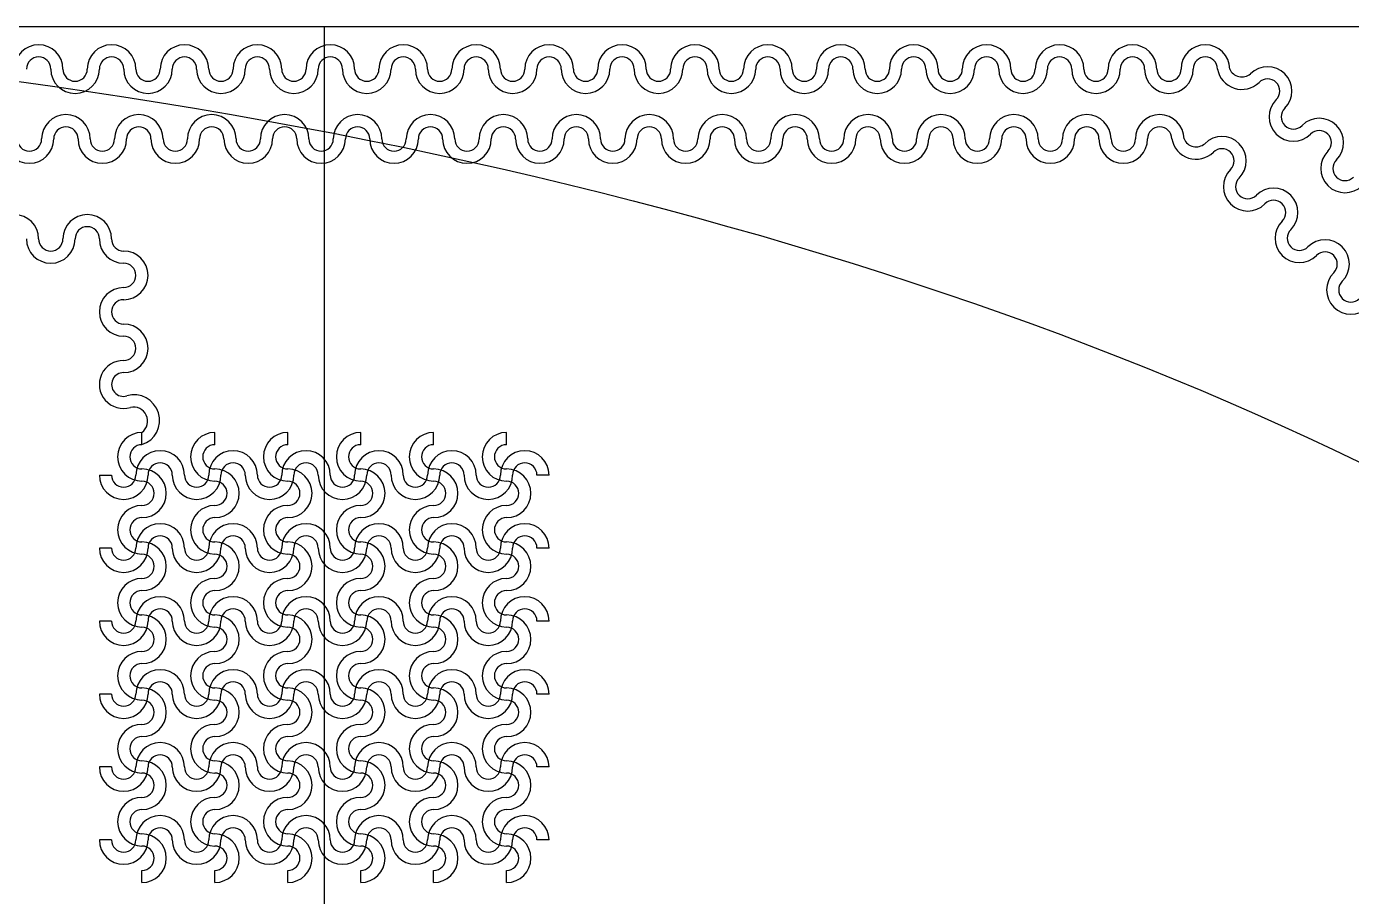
# Model space of a CAD drawing. Header units: millimetres. Extents: x 52779 to 53000, y 16171 to 16272.
# Drawn here: x 52906.97 to 52950.58, y 16237.43 to 16266.04 of the extents above; entities that cross this region are included whole.
import ezdxf

# ---------------------------------------------------------------- set-up
doc = ezdxf.new("R2010")
doc.units = ezdxf.units.MM
doc.header["$MEASUREMENT"] = 0
doc.layers.get('0').update_dxf_attribs({"color": 6})
doc.layers.add('MASK_1', color=255, linetype='Continuous')

msp = doc.modelspace()

# ---------------------------------------------------------------- linework, layer by layer
msp.add_line((52916.771, 16266.044), (52916.771, 16208.044))
msp.add_lwpolyline([(52779.271, 16266.044), (52979.271, 16266.044), (52979.271, 16171.044), (52779.271, 16171.044)], close=True)
msp.add_ellipse((52879.271, 16218.544), major_axis=(100, 0), ratio=0.475)
at = {"layer": 'MASK_1'}
for p, q in [((52910.771, 16252.293), (52910.771, 16252.693)), ((52913.171, 16252.293), (52913.171, 16252.693)), ((52915.571, 16252.293), (52915.571, 16252.693)), ((52917.971, 16252.293), (52917.971, 16252.693)), ((52920.371, 16252.293), (52920.371, 16252.693)), ((52922.771, 16252.293), (52922.771, 16252.693)), ((52909.371, 16251.293), (52909.771, 16251.293)), ((52924.171, 16251.293), (52923.771, 16251.293)), ((52909.771, 16248.893), (52909.371, 16248.893)), ((52924.171, 16248.893), (52923.771, 16248.893)), ((52909.771, 16246.493), (52909.371, 16246.493)), ((52924.171, 16246.493), (52923.771, 16246.493)), ((52909.771, 16244.093), (52909.371, 16244.093)), ((52924.171, 16244.093), (52923.771, 16244.093)), ((52909.771, 16241.693), (52909.371, 16241.693)), ((52924.171, 16241.693), (52923.771, 16241.693)), ((52909.771, 16239.293), (52909.371, 16239.293)), ((52924.171, 16239.293), (52923.771, 16239.293)), ((52910.771, 16237.893), (52910.771, 16238.293)), ((52913.171, 16237.893), (52913.171, 16238.293)), ((52915.571, 16237.893), (52915.571, 16238.293)), ((52917.971, 16237.893), (52917.971, 16238.293)), ((52920.371, 16237.893), (52920.371, 16238.293)), ((52922.771, 16237.893), (52922.771, 16238.293))]:
    msp.add_line(p, q, dxfattribs=at)
for centre, radius, start, end in [((52907.371, 16264.644), 0.8, 0, 180), ((52907.371, 16264.644), 0.4, 0, 180), ((52909.771, 16264.644), 0.8, 0, 180), ((52909.771, 16264.644), 0.4, 0, 180), ((52912.171, 16264.644), 0.8, 0, 180), ((52912.171, 16264.644), 0.4, 0, 180), ((52914.571, 16264.644), 0.8, 0, 180), ((52914.571, 16264.644), 0.4, 0, 180), ((52916.971, 16264.644), 0.8, 0, 180), ((52916.971, 16264.644), 0.4, 0, 180), ((52919.371, 16264.644), 0.8, 0, 180), ((52919.371, 16264.644), 0.4, 0, 180), ((52921.771, 16264.644), 0.8, 0, 180), ((52921.771, 16264.644), 0.4, 0, 180), ((52924.171, 16264.644), 0.8, 0, 180), ((52924.171, 16264.644), 0.4, 0, 180), ((52926.571, 16264.644), 0.8, 0, 180), ((52926.571, 16264.644), 0.4, 0, 180), ((52928.971, 16264.644), 0.8, 0, 180), ((52928.971, 16264.644), 0.4, 0, 180), ((52931.371, 16264.644), 0.8, 0, 180), ((52931.371, 16264.644), 0.4, 0, 180), ((52933.771, 16264.644), 0.8, 0, 180), ((52933.771, 16264.644), 0.4, 0, 180), ((52936.171, 16264.644), 0.8, 0, 180), ((52936.171, 16264.644), 0.4, 0, 180), ((52938.571, 16264.644), 0.8, 0, 180), ((52938.571, 16264.644), 0.4, 0, 180), ((52940.971, 16264.644), 0.8, 0, 180), ((52940.971, 16264.644), 0.4, 0, 180), ((52943.371, 16264.644), 0.8, 0, 180), ((52943.371, 16264.644), 0.4, 0, 180), ((52945.771, 16264.644), 0.8, 0, 180), ((52945.771, 16264.644), 0.4, 0, 180), ((52908.571, 16264.644), 0.8, 180, 0), ((52908.571, 16264.644), 0.4, 180, 0), ((52910.971, 16264.644), 0.8, 180, 0), ((52910.971, 16264.644), 0.4, 180, 0), ((52913.371, 16264.644), 0.8, 180, 0), ((52913.371, 16264.644), 0.4, 180, 0), ((52915.771, 16264.644), 0.8, 180, 0), ((52915.771, 16264.644), 0.4, 180, 0), ((52918.171, 16264.644), 0.8, 180, 0), ((52918.171, 16264.644), 0.4, 180, 0), ((52920.571, 16264.644), 0.8, 180, 0), ((52920.571, 16264.644), 0.4, 180, 0), ((52922.971, 16264.644), 0.8, 180, 0), ((52922.971, 16264.644), 0.4, 180, 0), ((52925.371, 16264.644), 0.8, 180, 0), ((52925.371, 16264.644), 0.4, 180, 0), ((52927.771, 16264.644), 0.8, 180, 0), ((52927.771, 16264.644), 0.4, 180, 0), ((52930.171, 16264.644), 0.8, 180, 0), ((52930.171, 16264.644), 0.4, 180, 0), ((52932.571, 16264.644), 0.8, 180, 0), ((52932.571, 16264.644), 0.4, 180, 0), ((52934.971, 16264.644), 0.8, 180, 0), ((52934.971, 16264.644), 0.4, 180, 0), ((52937.371, 16264.644), 0.8, 180, 0), ((52937.371, 16264.644), 0.4, 180, 0), ((52939.771, 16264.644), 0.8, 180, 0), ((52939.771, 16264.644), 0.4, 180, 0), ((52942.171, 16264.644), 0.8, 180, 0), ((52942.171, 16264.644), 0.4, 180, 0), ((52944.571, 16264.644), 0.8, 180, 0), ((52944.571, 16264.644), 0.4, 180, 0), ((52946.971, 16264.79), 0.813, 190.3124, 314.0818), ((52946.971, 16264.823), 0.438, 204.113, 310.1961), ((52947.82, 16263.923), 0.8, 315, 135), ((52947.82, 16263.923), 0.4, 315, 135), ((52948.668, 16263.074), 0.8, 135, 315), ((52948.668, 16263.074), 0.4, 135, 315), ((52908.268, 16262.347), 0.8, 0, 180), ((52910.668, 16262.347), 0.8, 0, 180), ((52913.068, 16262.347), 0.8, 0, 180), ((52915.468, 16262.347), 0.8, 0, 180), ((52917.868, 16262.347), 0.8, 0, 180), ((52920.268, 16262.347), 0.8, 0, 180), ((52922.668, 16262.347), 0.8, 0, 180), ((52925.068, 16262.347), 0.8, 0, 180), ((52927.468, 16262.347), 0.8, 0, 180), ((52929.868, 16262.347), 0.8, 0, 180), ((52932.268, 16262.347), 0.8, 0, 180), ((52934.668, 16262.347), 0.8, 0, 180), ((52937.068, 16262.347), 0.8, 0, 180), ((52939.468, 16262.347), 0.8, 0, 180), ((52941.868, 16262.347), 0.8, 0, 180), ((52944.268, 16262.347), 0.8, 0, 180), ((52949.517, 16262.226), 0.8, 315, 135), ((52908.268, 16262.347), 0.4, 0, 180), ((52910.668, 16262.347), 0.4, 0, 180), ((52913.068, 16262.347), 0.4, 0, 180), ((52915.468, 16262.347), 0.4, 0, 180), ((52917.868, 16262.347), 0.4, 0, 180), ((52920.268, 16262.347), 0.4, 0, 180), ((52922.668, 16262.347), 0.4, 0, 180), ((52925.068, 16262.347), 0.4, 0, 180), ((52927.468, 16262.347), 0.4, 0, 180), ((52929.868, 16262.347), 0.4, 0, 180), ((52932.268, 16262.347), 0.4, 0, 180), ((52934.668, 16262.347), 0.4, 0, 180), ((52937.068, 16262.347), 0.4, 0, 180), ((52939.468, 16262.347), 0.4, 0, 180), ((52941.868, 16262.347), 0.4, 0, 180), ((52944.268, 16262.347), 0.4, 0, 180), ((52946.317, 16261.626), 0.8, 315, 135), ((52949.517, 16262.226), 0.4, 315, 135), ((52907.068, 16262.347), 0.8, 180, 0), ((52907.068, 16262.347), 0.4, 180, 0), ((52909.468, 16262.347), 0.8, 180, 0), ((52909.468, 16262.347), 0.4, 180, 0), ((52911.868, 16262.347), 0.8, 180, 0), ((52911.868, 16262.347), 0.4, 180, 0), ((52914.268, 16262.347), 0.8, 180, 0), ((52914.268, 16262.347), 0.4, 180, 0), ((52916.668, 16262.347), 0.8, 180, 0), ((52916.668, 16262.347), 0.4, 180, 0), ((52919.068, 16262.347), 0.8, 180, 0), ((52919.068, 16262.347), 0.4, 180, 0), ((52921.468, 16262.347), 0.8, 180, 0), ((52921.468, 16262.347), 0.4, 180, 0), ((52923.868, 16262.347), 0.8, 180, 0), ((52923.868, 16262.347), 0.4, 180, 0), ((52926.268, 16262.347), 0.8, 180, 0), ((52926.268, 16262.347), 0.4, 180, 0), ((52928.668, 16262.347), 0.8, 180, 0), ((52928.668, 16262.347), 0.4, 180, 0), ((52931.068, 16262.347), 0.8, 180, 0), ((52931.068, 16262.347), 0.4, 180, 0), ((52933.468, 16262.347), 0.8, 180, 0), ((52933.468, 16262.347), 0.4, 180, 0), ((52935.868, 16262.347), 0.8, 180, 0), ((52935.868, 16262.347), 0.4, 180, 0), ((52938.268, 16262.347), 0.8, 180, 0), ((52938.268, 16262.347), 0.4, 180, 0), ((52940.668, 16262.347), 0.8, 180, 0), ((52940.668, 16262.347), 0.4, 180, 0), ((52943.068, 16262.347), 0.8, 180, 0), ((52943.068, 16262.347), 0.4, 180, 0), ((52945.468, 16262.493), 0.813, 190.3124, 314.0818), ((52945.468, 16262.526), 0.438, 204.113, 310.1961), ((52946.317, 16261.626), 0.4, 315, 135), ((52950.365, 16261.377), 0.8, 135, 315), ((52950.365, 16261.377), 0.4, 135, 315), ((52947.165, 16260.777), 0.8, 135, 315), ((52947.165, 16260.777), 0.4, 135, 315), ((52948.014, 16259.929), 0.8, 315, 135), ((52948.014, 16259.929), 0.4, 315, 135), ((52906.571, 16259.061), 0.8, 0, 180), ((52908.971, 16259.061), 0.8, 0, 180), ((52908.971, 16259.061), 0.4, 0, 180), ((52948.863, 16259.08), 0.8, 135, 315), ((52907.771, 16259.061), 0.8, 180, 0), ((52907.771, 16259.061), 0.4, 180, 0), ((52910.171, 16259.061), 0.8, 180, 270), ((52910.171, 16259.061), 0.4, 180, 270), ((52948.863, 16259.08), 0.4, 135, 315), ((52949.711, 16258.232), 0.8, 315, 135), ((52910.171, 16257.861), 0.8, 270, 90), ((52949.711, 16258.232), 0.4, 315, 135), ((52910.171, 16257.861), 0.4, 270, 90), ((52950.56, 16257.383), 0.8, 135, 315), ((52950.56, 16257.383), 0.4, 135, 315), ((52910.171, 16256.661), 0.8, 90, 270), ((52910.171, 16256.661), 0.4, 90, 270), ((52910.171, 16255.461), 0.8, 270, 90), ((52910.171, 16255.461), 0.4, 270, 90), ((52910.158, 16254.273), 0.788, 89.0645, 287.0382), ((52910.161, 16254.271), 0.39, 88.4584, 287.2561), ((52910.511, 16253.092), 0.84, 288.013, 106.2358), ((52910.49, 16253.064), 0.466, 307.1633, 102.4354), ((52910.771, 16251.893), 0.8, 90, 270), ((52913.171, 16251.893), 0.8, 90, 270), ((52915.571, 16251.893), 0.8, 90, 270), ((52917.971, 16251.893), 0.8, 90, 270), ((52920.371, 16251.893), 0.8, 90, 270), ((52922.771, 16251.893), 0.8, 90, 270), ((52910.771, 16251.893), 0.4, 90, 270), ((52911.371, 16251.293), 0.8, 0, 180), ((52913.171, 16251.893), 0.4, 90, 270), ((52913.771, 16251.293), 0.8, 0, 180), ((52915.571, 16251.893), 0.4, 90, 270), ((52916.171, 16251.293), 0.8, 0, 180), ((52917.971, 16251.893), 0.4, 90, 270), ((52918.571, 16251.293), 0.8, 0, 180), ((52920.371, 16251.893), 0.4, 90, 270), ((52920.971, 16251.293), 0.8, 0, 180), ((52922.771, 16251.893), 0.4, 90, 270), ((52923.371, 16251.293), 0.8, 0, 180), ((52911.371, 16251.293), 0.4, 0, 180), ((52913.771, 16251.293), 0.4, 0, 180), ((52916.171, 16251.293), 0.4, 0, 180), ((52918.571, 16251.293), 0.4, 0, 180), ((52920.971, 16251.293), 0.4, 0, 180), ((52923.371, 16251.293), 0.4, 0, 180), ((52910.171, 16251.293), 0.8, 180, 0), ((52910.171, 16251.293), 0.4, 180, 0), ((52910.771, 16250.693), 0.8, 270, 90), ((52910.771, 16250.693), 0.4, 270, 90), ((52912.571, 16251.293), 0.8, 180, 0), ((52912.571, 16251.293), 0.4, 180, 0), ((52913.171, 16250.693), 0.8, 270, 90), ((52913.171, 16250.693), 0.4, 270, 90), ((52914.971, 16251.293), 0.8, 180, 0), ((52914.971, 16251.293), 0.4, 180, 0), ((52915.571, 16250.693), 0.8, 270, 90), ((52915.571, 16250.693), 0.4, 270, 90), ((52917.371, 16251.293), 0.8, 180, 0), ((52917.371, 16251.293), 0.4, 180, 0), ((52917.971, 16250.693), 0.8, 270, 90), ((52917.971, 16250.693), 0.4, 270, 90), ((52919.771, 16251.293), 0.8, 180, 0), ((52919.771, 16251.293), 0.4, 180, 0), ((52920.371, 16250.693), 0.8, 270, 90), ((52920.371, 16250.693), 0.4, 270, 90), ((52922.171, 16251.293), 0.8, 180, 0), ((52922.171, 16251.293), 0.4, 180, 0), ((52922.771, 16250.693), 0.8, 270, 90), ((52922.771, 16250.693), 0.4, 270, 90), ((52910.771, 16249.493), 0.8, 90, 270), ((52913.171, 16249.493), 0.8, 90, 270), ((52915.571, 16249.493), 0.8, 90, 270), ((52917.971, 16249.493), 0.8, 90, 270), ((52920.371, 16249.493), 0.8, 90, 270), ((52922.771, 16249.493), 0.8, 90, 270), ((52910.771, 16249.493), 0.4, 90, 270), ((52913.171, 16249.493), 0.4, 90, 270), ((52915.571, 16249.493), 0.4, 90, 270), ((52917.971, 16249.493), 0.4, 90, 270), ((52920.371, 16249.493), 0.4, 90, 270), ((52922.771, 16249.493), 0.4, 90, 270), ((52911.371, 16248.893), 0.8, 0, 180), ((52913.771, 16248.893), 0.8, 0, 180), ((52916.171, 16248.893), 0.8, 0, 180), ((52918.571, 16248.893), 0.8, 0, 180), ((52920.971, 16248.893), 0.8, 0, 180), ((52923.371, 16248.893), 0.8, 0, 180), ((52910.771, 16248.293), 0.8, 270, 90), ((52911.371, 16248.893), 0.4, 0, 180), ((52913.171, 16248.293), 0.8, 270, 90), ((52913.771, 16248.893), 0.4, 0, 180), ((52915.571, 16248.293), 0.8, 270, 90), ((52916.171, 16248.893), 0.4, 0, 180), ((52917.971, 16248.293), 0.8, 270, 90), ((52918.571, 16248.893), 0.4, 0, 180), ((52920.371, 16248.293), 0.8, 270, 90), ((52920.971, 16248.893), 0.4, 0, 180), ((52922.771, 16248.293), 0.8, 270, 90), ((52923.371, 16248.893), 0.4, 0, 180), ((52910.171, 16248.893), 0.8, 180, 0), ((52910.171, 16248.893), 0.4, 180, 0), ((52910.771, 16248.293), 0.4, 270, 90), ((52912.571, 16248.893), 0.8, 180, 0), ((52912.571, 16248.893), 0.4, 180, 0), ((52913.171, 16248.293), 0.4, 270, 90), ((52914.971, 16248.893), 0.8, 180, 0), ((52914.971, 16248.893), 0.4, 180, 0), ((52915.571, 16248.293), 0.4, 270, 90), ((52917.371, 16248.893), 0.8, 180, 0), ((52917.371, 16248.893), 0.4, 180, 0), ((52917.971, 16248.293), 0.4, 270, 90), ((52919.771, 16248.893), 0.8, 180, 0), ((52919.771, 16248.893), 0.4, 180, 0), ((52920.371, 16248.293), 0.4, 270, 90), ((52922.171, 16248.893), 0.8, 180, 0), ((52922.171, 16248.893), 0.4, 180, 0), ((52922.771, 16248.293), 0.4, 270, 90), ((52910.771, 16247.093), 0.8, 90, 270), ((52913.171, 16247.093), 0.8, 90, 270), ((52915.571, 16247.093), 0.8, 90, 270), ((52917.971, 16247.093), 0.8, 90, 270), ((52920.371, 16247.093), 0.8, 90, 270), ((52922.771, 16247.093), 0.8, 90, 270), ((52910.771, 16247.093), 0.4, 90, 270), ((52911.371, 16246.493), 0.8, 0, 180), ((52913.171, 16247.093), 0.4, 90, 270), ((52913.771, 16246.493), 0.8, 0, 180), ((52915.571, 16247.093), 0.4, 90, 270), ((52916.171, 16246.493), 0.8, 0, 180), ((52917.971, 16247.093), 0.4, 90, 270), ((52918.571, 16246.493), 0.8, 0, 180), ((52920.371, 16247.093), 0.4, 90, 270), ((52920.971, 16246.493), 0.8, 0, 180), ((52922.771, 16247.093), 0.4, 90, 270), ((52923.371, 16246.493), 0.8, 0, 180), ((52911.371, 16246.493), 0.4, 0, 180), ((52913.771, 16246.493), 0.4, 0, 180), ((52916.171, 16246.493), 0.4, 0, 180), ((52918.571, 16246.493), 0.4, 0, 180), ((52920.971, 16246.493), 0.4, 0, 180), ((52923.371, 16246.493), 0.4, 0, 180), ((52910.171, 16246.493), 0.8, 180, 0), ((52910.171, 16246.493), 0.4, 180, 0), ((52910.771, 16245.893), 0.8, 270, 90), ((52910.771, 16245.893), 0.4, 270, 90), ((52912.571, 16246.493), 0.8, 180, 0), ((52912.571, 16246.493), 0.4, 180, 0), ((52913.171, 16245.893), 0.8, 270, 90), ((52913.171, 16245.893), 0.4, 270, 90), ((52914.971, 16246.493), 0.8, 180, 0), ((52914.971, 16246.493), 0.4, 180, 0), ((52915.571, 16245.893), 0.8, 270, 90), ((52915.571, 16245.893), 0.4, 270, 90), ((52917.371, 16246.493), 0.8, 180, 0), ((52917.371, 16246.493), 0.4, 180, 0), ((52917.971, 16245.893), 0.8, 270, 90), ((52917.971, 16245.893), 0.4, 270, 90), ((52919.771, 16246.493), 0.8, 180, 0), ((52919.771, 16246.493), 0.4, 180, 0), ((52920.371, 16245.893), 0.8, 270, 90), ((52920.371, 16245.893), 0.4, 270, 90), ((52922.171, 16246.493), 0.8, 180, 0), ((52922.171, 16246.493), 0.4, 180, 0), ((52922.771, 16245.893), 0.8, 270, 90), ((52922.771, 16245.893), 0.4, 270, 90), ((52910.771, 16244.693), 0.8, 90, 270), ((52913.171, 16244.693), 0.8, 90, 270), ((52915.571, 16244.693), 0.8, 90, 270), ((52917.971, 16244.693), 0.8, 90, 270), ((52920.371, 16244.693), 0.8, 90, 270), ((52922.771, 16244.693), 0.8, 90, 270), ((52910.771, 16244.693), 0.4, 90, 270), ((52913.171, 16244.693), 0.4, 90, 270), ((52915.571, 16244.693), 0.4, 90, 270), ((52917.971, 16244.693), 0.4, 90, 270), ((52920.371, 16244.693), 0.4, 90, 270), ((52922.771, 16244.693), 0.4, 90, 270), ((52911.371, 16244.093), 0.8, 0, 180), ((52913.771, 16244.093), 0.8, 0, 180), ((52916.171, 16244.093), 0.8, 0, 180), ((52918.571, 16244.093), 0.8, 0, 180), ((52920.971, 16244.093), 0.8, 0, 180), ((52923.371, 16244.093), 0.8, 0, 180), ((52910.771, 16243.493), 0.8, 270, 90), ((52911.371, 16244.093), 0.4, 0, 180), ((52913.171, 16243.493), 0.8, 270, 90), ((52913.771, 16244.093), 0.4, 0, 180), ((52915.571, 16243.493), 0.8, 270, 90), ((52916.171, 16244.093), 0.4, 0, 180), ((52917.971, 16243.493), 0.8, 270, 90), ((52918.571, 16244.093), 0.4, 0, 180), ((52920.371, 16243.493), 0.8, 270, 90), ((52920.971, 16244.093), 0.4, 0, 180), ((52922.771, 16243.493), 0.8, 270, 90), ((52923.371, 16244.093), 0.4, 0, 180), ((52910.171, 16244.093), 0.8, 180, 0), ((52910.171, 16244.093), 0.4, 180, 0), ((52910.771, 16243.493), 0.4, 270, 90), ((52912.571, 16244.093), 0.8, 180, 0), ((52912.571, 16244.093), 0.4, 180, 0), ((52913.171, 16243.493), 0.4, 270, 90), ((52914.971, 16244.093), 0.8, 180, 0), ((52914.971, 16244.093), 0.4, 180, 0), ((52915.571, 16243.493), 0.4, 270, 90), ((52917.371, 16244.093), 0.8, 180, 0), ((52917.371, 16244.093), 0.4, 180, 0), ((52917.971, 16243.493), 0.4, 270, 90), ((52919.771, 16244.093), 0.8, 180, 0), ((52919.771, 16244.093), 0.4, 180, 0), ((52920.371, 16243.493), 0.4, 270, 90), ((52922.171, 16244.093), 0.8, 180, 0), ((52922.171, 16244.093), 0.4, 180, 0), ((52922.771, 16243.493), 0.4, 270, 90), ((52910.771, 16242.293), 0.8, 90, 270), ((52913.171, 16242.293), 0.8, 90, 270), ((52915.571, 16242.293), 0.8, 90, 270), ((52917.971, 16242.293), 0.8, 90, 270), ((52920.371, 16242.293), 0.8, 90, 270), ((52922.771, 16242.293), 0.8, 90, 270), ((52910.771, 16242.293), 0.4, 90, 270), ((52911.371, 16241.693), 0.8, 0, 180), ((52913.171, 16242.293), 0.4, 90, 270), ((52913.771, 16241.693), 0.8, 0, 180), ((52915.571, 16242.293), 0.4, 90, 270), ((52916.171, 16241.693), 0.8, 0, 180), ((52917.971, 16242.293), 0.4, 90, 270), ((52918.571, 16241.693), 0.8, 0, 180), ((52920.371, 16242.293), 0.4, 90, 270), ((52920.971, 16241.693), 0.8, 0, 180), ((52922.771, 16242.293), 0.4, 90, 270), ((52923.371, 16241.693), 0.8, 0, 180), ((52911.371, 16241.693), 0.4, 0, 180), ((52913.771, 16241.693), 0.4, 0, 180), ((52916.171, 16241.693), 0.4, 0, 180), ((52918.571, 16241.693), 0.4, 0, 180), ((52920.971, 16241.693), 0.4, 0, 180), ((52923.371, 16241.693), 0.4, 0, 180), ((52910.171, 16241.693), 0.8, 180, 0), ((52910.171, 16241.693), 0.4, 180, 0), ((52910.771, 16241.093), 0.8, 270, 90), ((52910.771, 16241.093), 0.4, 270, 90), ((52912.571, 16241.693), 0.8, 180, 0), ((52912.571, 16241.693), 0.4, 180, 0), ((52913.171, 16241.093), 0.8, 270, 90), ((52913.171, 16241.093), 0.4, 270, 90), ((52914.971, 16241.693), 0.8, 180, 0), ((52914.971, 16241.693), 0.4, 180, 0), ((52915.571, 16241.093), 0.8, 270, 90), ((52915.571, 16241.093), 0.4, 270, 90), ((52917.371, 16241.693), 0.8, 180, 0), ((52917.371, 16241.693), 0.4, 180, 0), ((52917.971, 16241.093), 0.8, 270, 90), ((52917.971, 16241.093), 0.4, 270, 90), ((52919.771, 16241.693), 0.8, 180, 0), ((52919.771, 16241.693), 0.4, 180, 0), ((52920.371, 16241.093), 0.8, 270, 90), ((52920.371, 16241.093), 0.4, 270, 90), ((52922.171, 16241.693), 0.8, 180, 0), ((52922.171, 16241.693), 0.4, 180, 0), ((52922.771, 16241.093), 0.8, 270, 90), ((52922.771, 16241.093), 0.4, 270, 90), ((52910.771, 16239.893), 0.8, 90, 270), ((52913.171, 16239.893), 0.8, 90, 270), ((52915.571, 16239.893), 0.8, 90, 270), ((52917.971, 16239.893), 0.8, 90, 270), ((52920.371, 16239.893), 0.8, 90, 270), ((52922.771, 16239.893), 0.8, 90, 270), ((52910.771, 16239.893), 0.4, 90, 270), ((52913.171, 16239.893), 0.4, 90, 270), ((52915.571, 16239.893), 0.4, 90, 270), ((52917.971, 16239.893), 0.4, 90, 270), ((52920.371, 16239.893), 0.4, 90, 270), ((52922.771, 16239.893), 0.4, 90, 270), ((52911.371, 16239.293), 0.8, 0, 180), ((52913.771, 16239.293), 0.8, 0, 180), ((52916.171, 16239.293), 0.8, 0, 180), ((52918.571, 16239.293), 0.8, 0, 180), ((52920.971, 16239.293), 0.8, 0, 180), ((52923.371, 16239.293), 0.8, 0, 180), ((52910.771, 16238.693), 0.8, 270, 90), ((52911.371, 16239.293), 0.4, 0, 180), ((52913.171, 16238.693), 0.8, 270, 90), ((52913.771, 16239.293), 0.4, 0, 180), ((52915.571, 16238.693), 0.8, 270, 90), ((52916.171, 16239.293), 0.4, 0, 180), ((52917.971, 16238.693), 0.8, 270, 90), ((52918.571, 16239.293), 0.4, 0, 180), ((52920.371, 16238.693), 0.8, 270, 90), ((52920.971, 16239.293), 0.4, 0, 180), ((52922.771, 16238.693), 0.8, 270, 90), ((52923.371, 16239.293), 0.4, 0, 180), ((52910.171, 16239.293), 0.8, 180, 0), ((52910.171, 16239.293), 0.4, 180, 0), ((52910.771, 16238.693), 0.4, 270, 90), ((52912.571, 16239.293), 0.8, 180, 0), ((52912.571, 16239.293), 0.4, 180, 0), ((52913.171, 16238.693), 0.4, 270, 90), ((52914.971, 16239.293), 0.8, 180, 0), ((52914.971, 16239.293), 0.4, 180, 0), ((52915.571, 16238.693), 0.4, 270, 90), ((52917.371, 16239.293), 0.8, 180, 0), ((52917.371, 16239.293), 0.4, 180, 0), ((52917.971, 16238.693), 0.4, 270, 90), ((52919.771, 16239.293), 0.8, 180, 0), ((52919.771, 16239.293), 0.4, 180, 0), ((52920.371, 16238.693), 0.4, 270, 90), ((52922.171, 16239.293), 0.8, 180, 0), ((52922.171, 16239.293), 0.4, 180, 0), ((52922.771, 16238.693), 0.4, 270, 90)]:
    msp.add_arc(centre, radius, start, end, dxfattribs=at)

doc.saveas('drawing.dxf')
